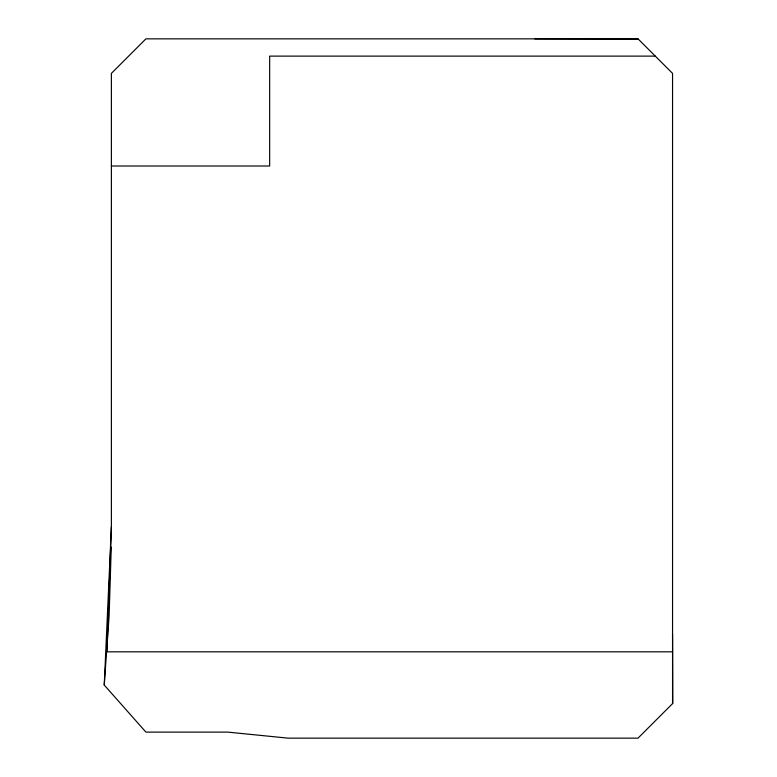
<?xml version="1.0" encoding="UTF-8"?>
<svg xmlns="http://www.w3.org/2000/svg" width="777" height="777" viewBox="0 0 777 777"><rect width="100%" height="100%" fill="white"/><g stroke="black" fill="none" stroke-linecap="round" stroke-linejoin="round"><path stroke-width="1.17" d="M111.266 547.018L109.11 616.103L104.244 685.061L145.911 732.109L227.68 732.109L288.121 738.15L638.014 738.15L672.756 703.408L672.552 634.139M672.552 703.612L672.552 73.388L638.014 38.85L145.911 38.85L111.383 73.388L111.383 526.67L106.925 651.816L672.552 651.816M104.244 685.061L111.383 526.67M655.283 56.119L269.658 56.119L269.658 166.006L111.383 166.006M534.829 38.85L638.218 39.054"/></g></svg>
